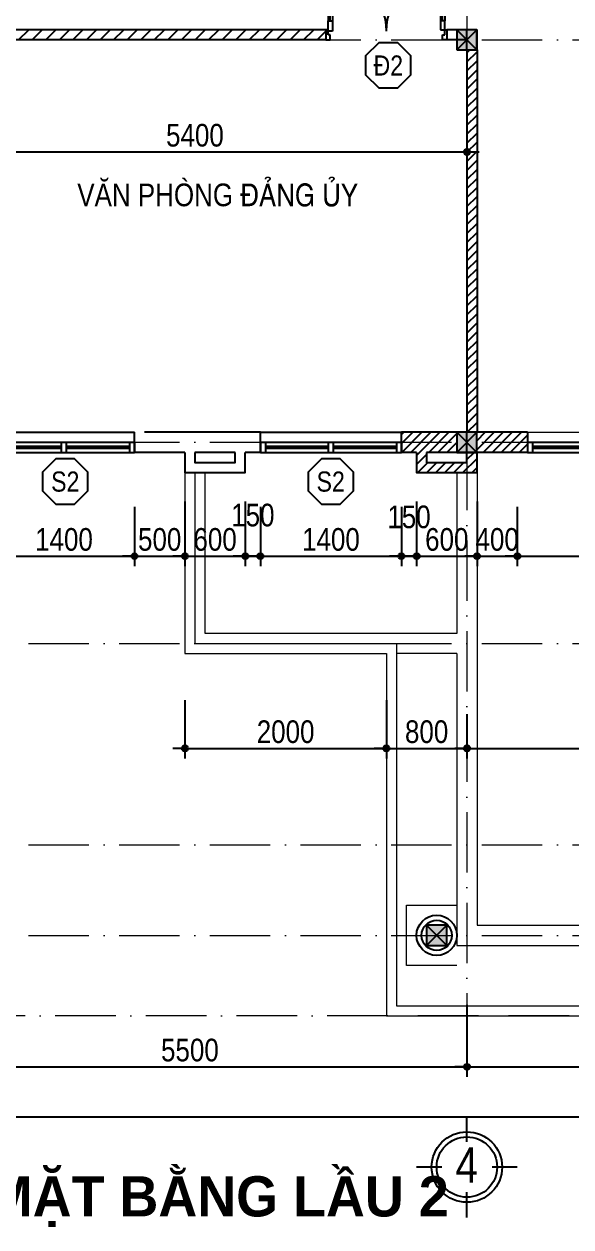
# Model space of a CAD drawing. Header units: millimetres. Extents: x 1201 to 176852, y 279 to 65351.
# Drawn here: x 85073 to 90501, y 18710 to 30665 of the extents above; entities that cross this region are included whole.
import ezdxf
from ezdxf.enums import TextEntityAlignment as Align

# ---------------------------------------------------------------- set-up
doc = ezdxf.new("R2010")
doc.units = ezdxf.units.MM
doc.linetypes.add('ACAD_ISO10W100', pattern=[18, 12, -3, 0, -3])
for name, color, linetype in [('009', 251, 'Continuous'), ('DIM', 1, 'Continuous'), ('DOOR', 20, 'Continuous'), ('MEDIUM', 2, 'Continuous'), ('TAGS', 60, 'Continuous'), ('TEXT', 7, 'Continuous'), ('TUONG', 131, 'Continuous'), ('WALL', 4, 'Continuous')]:
    doc.layers.add(name, color=color, linetype=linetype)
doc.layers.add('NET-THAY', color=2, linetype='Continuous', lineweight=13)
doc.layers.add('TRUC', color=24, linetype='Continuous', lineweight=0)
doc.styles.add('1', font='', dxfattribs={"height": 250})
doc.styles.add('HEL-CONDENSE', font='')
doc.styles.add('SWISS-CONDENSE', font='')
doc.styles.add('VNI-HELVE-CONDENSEN', font='')
doc.styles.get('1').set_extended_font_data('VNI-Helve-Condense')
doc.styles.get('HEL-CONDENSE').set_extended_font_data('VNI-Helve-Condense')
doc.styles.get('SWISS-CONDENSE').set_extended_font_data('VNI-Swiss-Condense')
doc.styles.get('VNI-HELVE-CONDENSEN').set_extended_font_data('VNI-Helve-Condense')
doc.dimstyles.new('D100', dxfattribs={"dimtxt": 225, "dimasz": 1.2, "dimexe": 100, "dimexo": 0, "dimgap": 50, "dimtad": 1, "dimdec": 0, "dimzin": 13, "dimdsep": 46, "dimtxsty": 'HEL-CONDENSE', "dimblk": 'D50', "dimcen": 0, "dimclrd": 1, "dimclre": 1, "dimclrt": 7, "dimadec": 0, "dimazin": 0, "dimtfac": 1, "dimtdec": 0, "dimtmove": 0, "dimatfit": 3, "dimldrblk": 'D50', "dimfxl": 1, "dimtolj": 1, "dimtzin": 13, "dimarcsym": 0})

# ---------------------------------------------------------------- blocks, each defined once
blk = doc.blocks.new('s11')
at = {"layer": 'DOOR'}
for p, q in [((0, 0), (0, -100)), ((1400, 0), (0, 0)), ((50, 0), (50, -100)), ((1350, 0), (1350, -100)), ((1400, 0), (1400, -100)), ((1400, -100), (0, -100))]:
    blk.add_line(p, q, dxfattribs=at)
at = {"layer": 'DOOR', "linetype": 'ByBlock', "lineweight": -2}
for p, q in [((675, -100), (675, 0)), ((725, -100), (725, 0))]:
    blk.add_line(p, q, dxfattribs=at)
at = {"layer": 'DOOR', "color": 251}
for p, q in [((50, -40), (675, -40)), ((50, -60), (675, -60)), ((725, -40), (1350, -40)), ((725, -60), (1350, -60))]:
    blk.add_line(p, q, dxfattribs=at)
blk = doc.blocks.new('D50')
at = {"layer": 'DIM'}
blk.add_hatch(color=256, dxfattribs=at).paths.add_polyline_path([(25, 0, 1), (-25, 0, 1)])
blk.add_line((25, 0), (100, 0), dxfattribs=at)
blk.add_circle((0, 0), 25, dxfattribs=at)
blk = doc.blocks.new('*D1182')
at = {"layer": 'DEFPOINTS', "color": 0, "transparency": 16777216}
for p in [(83969, 20917), (89469, 20917), (89469, 20302)]:
    blk.add_point(p, dxfattribs=at)
at = {"layer": 'DIM', "color": 1, "lineweight": -2, "transparency": 16777216}
for p, q in [((83969, 20917), (83969, 20202)), ((89469, 20917), (89469, 20202)), ((83970, 20302), (89468, 20302))]:
    blk.add_line(p, q, dxfattribs=at)
at = {"layer": 'DIM', "color": 1, "lineweight": -2, "transparency": 16777216, "xscale": 1.199999999999999, "yscale": 1.199999999999999, "zscale": 1.199999999999999, "rotation": 180}
blk.add_blockref('D50', (83969, 20302), dxfattribs=at)
at = {"layer": 'DIM', "color": 1, "lineweight": -2, "transparency": 16777216, "xscale": 1.199999999999999, "yscale": 1.199999999999999, "zscale": 1.199999999999999}
blk.add_blockref('D50', (89469, 20302), dxfattribs=at)
at = {"layer": 'DIM', "color": 7, "transparency": 16777216, "insert": (86719, 20467), "char_height": 225, "attachment_point": 5, "style": 'HEL-CONDENSE'}
blk.add_mtext('\\A1;5500', dxfattribs=at)
blk = doc.blocks.new('*D1183')
at = {"layer": 'DEFPOINTS', "color": 0, "transparency": 16777216}
for p in [(89469, 20917), (93469, 20917), (93469, 20302)]:
    blk.add_point(p, dxfattribs=at)
at = {"layer": 'DIM', "color": 1, "lineweight": -2, "transparency": 16777216}
for p, q in [((89469, 20917), (89469, 20202)), ((93469, 20917), (93469, 20202)), ((89470, 20302), (93468, 20302))]:
    blk.add_line(p, q, dxfattribs=at)
at = {"layer": 'DIM', "color": 1, "lineweight": -2, "transparency": 16777216, "xscale": 1.199999999999999, "yscale": 1.199999999999999, "zscale": 1.199999999999999, "rotation": 180}
blk.add_blockref('D50', (89469, 20302), dxfattribs=at)
at = {"layer": 'DIM', "color": 1, "lineweight": -2, "transparency": 16777216, "xscale": 1.199999999999999, "yscale": 1.199999999999999, "zscale": 1.199999999999999}
blk.add_blockref('D50', (93469, 20302), dxfattribs=at)
at = {"layer": 'DIM', "color": 7, "transparency": 16777216, "insert": (91469, 20467), "char_height": 225, "attachment_point": 5, "style": 'HEL-CONDENSE'}
blk.add_mtext('\\A1;4000', dxfattribs=at)
blk = doc.blocks.new('*D1187')
at = {"layer": 'DEFPOINTS', "color": 0, "transparency": 16777216}
for p in [(74969, 20917), (107969, 20917), (107969, 19806)]:
    blk.add_point(p, dxfattribs=at)
at = {"layer": 'DIM', "color": 1, "lineweight": -2, "transparency": 16777216}
for p, q in [((74969, 20917), (74969, 19706)), ((107969, 20917), (107969, 19706)), ((74970, 19806), (107968, 19806))]:
    blk.add_line(p, q, dxfattribs=at)
at = {"layer": 'DIM', "color": 1, "lineweight": -2, "transparency": 16777216, "xscale": 1.199999999999999, "yscale": 1.199999999999999, "zscale": 1.199999999999999, "rotation": 180}
blk.add_blockref('D50', (74969, 19806), dxfattribs=at)
at = {"layer": 'DIM', "color": 1, "lineweight": -2, "transparency": 16777216, "xscale": 1.199999999999999, "yscale": 1.199999999999999, "zscale": 1.199999999999999}
blk.add_blockref('D50', (107969, 19806), dxfattribs=at)
at = {"layer": 'DIM', "color": 7, "transparency": 16777216, "insert": (91469, 19971), "char_height": 225, "attachment_point": 5, "style": 'HEL-CONDENSE'}
blk.add_mtext('\\A1;33000', dxfattribs=at)
blk = doc.blocks.new('A$C206177D3')
at = {"layer": 'TAGS', "ltscale": 1000}
for p, q in [((-37, 240), (-37, 490)), ((-287, -10), (-537, -10)), ((463, -10), (213, -10)), ((-37, -510), (-37, -260))]:
    blk.add_line(p, q, dxfattribs=at)
blk.add_circle((-37, -10), 350, dxfattribs=at)
at = {"layer": 'TAGS', "color": 254, "ltscale": 1000}
blk.add_circle((-37, -10), 300, dxfattribs=at)
at = {"layer": 'TAGS', "ltscale": 1000, "style": 'VNI-HELVE-CONDENSEN'}
blk.add_attdef('A', text='', height=350, dxfattribs=at).set_placement((-38, -166), align=Align.CENTER)
blk = doc.blocks.new('A$C225A2996')
at = {"layer": 'WALL'}
blk.add_hatch(color=4, dxfattribs=at).paths.add_polyline_path([(531, 82), (731, 82), (731, 282), (531, 282)])
at = {"layer": 'WALL', "color": 4}
for p, q in [((531, 282), (731, 82)), ((531, 82), (731, 282))]:
    blk.add_line(p, q, dxfattribs=at)
blk.add_lwpolyline([(531, 82), (731, 82), (731, 282), (531, 282)], close=True, dxfattribs=at)
blk = doc.blocks.new('KH-CUADI')
at = {"layer": 'TAGS'}
blk.add_lwpolyline([(-124, 300), (-300, 124), (-300, -124), (-124, -300), (124, -300), (300, -124), (300, 124), (124, 300)], close=True, dxfattribs=at)
at = {"layer": 'TAGS', "style": 'VNI-HELVE-CONDENSEN'}
blk.add_attdef('D', text='', height=300, dxfattribs=at).set_placement((0, 0), align=Align.MIDDLE)
blk = doc.blocks.new('A$C48B57989')
at = {"layer": 'DOOR'}
for p, q in [((-446, 752), (-403, 752)), ((-446, 652), (-446, 752)), ((-403, 752), (-403, 702)), ((711, 752), (711, 702)), ((754, 752), (711, 752)), ((754, 652), (754, 752)), ((-425, 652), (-446, 652)), ((-403, 702), (-425, 702)), ((-425, 702), (-425, 652)), ((-382, 667), (-425, 667)), ((-425, 667), (-425, 564)), ((-382, 564), (-382, 667)), ((690, 564), (690, 652)), ((690, 652), (733, 652)), ((711, 702), (733, 702)), ((733, 702), (733, 652)), ((733, 652), (754, 652)), ((733, 652), (733, 564)), ((-425, 564), (-382, 564)), ((-425, 171), (-425, 564)), ((-403, 564), (-403, 191)), ((-382, 191), (-382, 564)), ((690, 191), (690, 564)), ((733, 564), (690, 564)), ((711, 564), (711, 191)), ((733, 171), (733, 564)), ((-449, 132), (-449, 277)), ((-444, 277), (-449, 277)), ((-444, 156), (-444, 277)), ((752, 156), (752, 277)), ((752, 277), (757, 277)), ((757, 132), (757, 277)), ((-425, 132), (-449, 132)), ((-425, 156), (-444, 156)), ((-425, 191), (-382, 191)), ((-425, 88), (-425, 191)), ((-425, 132), (-425, 156)), ((-382, 191), (-382, 88)), ((733, 191), (690, 191)), ((690, 191), (690, 88)), ((733, 88), (733, 191)), ((733, 132), (733, 156)), ((733, 156), (752, 156)), ((733, 132), (757, 132)), ((-425, 88), (-467, 88)), ((-425, 88), (-425, 45)), ((-382, 88), (-425, 88)), ((-382, 88), (-382, 45)), ((690, 88), (690, 45)), ((690, 88), (733, 88)), ((733, 88), (733, 45)), ((733, 88), (775, 88))]:
    blk.add_line(p, q, dxfattribs=at)
at = {"layer": 'DOOR', "color": 251}
for centre, major_axis, start_param, end_param in [((-425, 667), (409, 409), 3.926991, 5.497787), ((733, 667), (-409, 409), 0.785398, 2.356194)]:
    blk.add_ellipse(centre, major_axis=major_axis, ratio=1, start_param=start_param, end_param=end_param, dxfattribs=at)
blk = doc.blocks.new('*D1091')
at = {"layer": 'DEFPOINTS', "color": 0, "transparency": 16777216}
for p in [(84769, 25866), (86169, 25866), (86169, 25377)]:
    blk.add_point(p, dxfattribs=at)
at = {"layer": 'DIM', "color": 1, "lineweight": -2, "transparency": 16777216}
for p, q in [((84769, 25866), (84769, 25277)), ((86169, 25866), (86169, 25277)), ((84770, 25377), (86168, 25377))]:
    blk.add_line(p, q, dxfattribs=at)
at = {"layer": 'DIM', "color": 1, "lineweight": -2, "transparency": 16777216, "xscale": 1.199999999999999, "yscale": 1.199999999999999, "zscale": 1.199999999999999, "rotation": 180}
blk.add_blockref('D50', (84769, 25377), dxfattribs=at)
at = {"layer": 'DIM', "color": 1, "lineweight": -2, "transparency": 16777216, "xscale": 1.199999999999999, "yscale": 1.199999999999999, "zscale": 1.199999999999999}
blk.add_blockref('D50', (86169, 25377), dxfattribs=at)
at = {"layer": 'DIM', "color": 7, "transparency": 16777216, "insert": (85469, 25542), "char_height": 225, "attachment_point": 5, "style": 'HEL-CONDENSE'}
blk.add_mtext('\\A1;1400', dxfattribs=at)
blk = doc.blocks.new('*D1092')
at = {"layer": 'DEFPOINTS', "color": 0, "transparency": 16777216}
for p in [(86169, 25866), (86669, 25920), (86669, 25377)]:
    blk.add_point(p, dxfattribs=at)
at = {"layer": 'DIM', "color": 1, "lineweight": -2, "transparency": 16777216}
for p, q in [((86169, 25866), (86169, 25277)), ((86669, 25920), (86669, 25277)), ((86170, 25377), (86668, 25377))]:
    blk.add_line(p, q, dxfattribs=at)
at = {"layer": 'DIM', "color": 1, "lineweight": -2, "transparency": 16777216, "xscale": 1.199999999999999, "yscale": 1.199999999999999, "zscale": 1.199999999999999, "rotation": 180}
blk.add_blockref('D50', (86169, 25377), dxfattribs=at)
at = {"layer": 'DIM', "color": 1, "lineweight": -2, "transparency": 16777216, "xscale": 1.199999999999999, "yscale": 1.199999999999999, "zscale": 1.199999999999999}
blk.add_blockref('D50', (86669, 25377), dxfattribs=at)
at = {"layer": 'DIM', "color": 7, "transparency": 16777216, "insert": (86419, 25542), "char_height": 225, "attachment_point": 5, "style": 'HEL-CONDENSE'}
blk.add_mtext('\\A1;500', dxfattribs=at)
blk = doc.blocks.new('*D1093')
at = {"layer": 'DEFPOINTS', "color": 0, "transparency": 16777216}
for p in [(86669, 25920), (87269, 25920), (87269, 25377)]:
    blk.add_point(p, dxfattribs=at)
at = {"layer": 'DIM', "color": 1, "lineweight": -2, "transparency": 16777216}
for p, q in [((86669, 25920), (86669, 25277)), ((87269, 25920), (87269, 25277)), ((86670, 25377), (87268, 25377))]:
    blk.add_line(p, q, dxfattribs=at)
at = {"layer": 'DIM', "color": 1, "lineweight": -2, "transparency": 16777216, "xscale": 1.199999999999999, "yscale": 1.199999999999999, "zscale": 1.199999999999999, "rotation": 180}
blk.add_blockref('D50', (86669, 25377), dxfattribs=at)
at = {"layer": 'DIM', "color": 1, "lineweight": -2, "transparency": 16777216, "xscale": 1.199999999999999, "yscale": 1.199999999999999, "zscale": 1.199999999999999}
blk.add_blockref('D50', (87269, 25377), dxfattribs=at)
at = {"layer": 'DIM', "color": 7, "transparency": 16777216, "insert": (86969, 25542), "char_height": 225, "attachment_point": 5, "style": 'HEL-CONDENSE'}
blk.add_mtext('\\A1;600', dxfattribs=at)
blk = doc.blocks.new('*D1094')
at = {"layer": 'DEFPOINTS', "color": 0, "transparency": 16777216}
for p in [(87269, 25920), (87419, 25866), (87419, 25377)]:
    blk.add_point(p, dxfattribs=at)
at = {"layer": 'DIM', "color": 1, "lineweight": -2, "transparency": 16777216}
for p, q in [((87269, 25920), (87269, 25277)), ((87419, 25866), (87419, 25277)), ((87270, 25377), (87418, 25377))]:
    blk.add_line(p, q, dxfattribs=at)
at = {"layer": 'DIM', "color": 1, "lineweight": -2, "transparency": 16777216, "xscale": 1.199999999999999, "yscale": 1.199999999999999, "zscale": 1.199999999999999, "rotation": 180}
blk.add_blockref('D50', (87269, 25377), dxfattribs=at)
at = {"layer": 'DIM', "color": 1, "lineweight": -2, "transparency": 16777216, "xscale": 1.199999999999999, "yscale": 1.199999999999999, "zscale": 1.199999999999999}
blk.add_blockref('D50', (87419, 25377), dxfattribs=at)
at = {"layer": 'DIM', "color": 7, "transparency": 16777216, "insert": (87344, 25784), "char_height": 225, "attachment_point": 5, "style": 'HEL-CONDENSE'}
blk.add_mtext('\\A1;150', dxfattribs=at)
blk = doc.blocks.new('*D1095')
at = {"layer": 'DEFPOINTS', "color": 0, "transparency": 16777216}
for p in [(87419, 25866), (88819, 25866), (88819, 25377)]:
    blk.add_point(p, dxfattribs=at)
at = {"layer": 'DIM', "color": 1, "lineweight": -2, "transparency": 16777216}
for p, q in [((87419, 25866), (87419, 25277)), ((88819, 25866), (88819, 25277)), ((87420, 25377), (88818, 25377))]:
    blk.add_line(p, q, dxfattribs=at)
at = {"layer": 'DIM', "color": 1, "lineweight": -2, "transparency": 16777216, "xscale": 1.199999999999999, "yscale": 1.199999999999999, "zscale": 1.199999999999999, "rotation": 180}
blk.add_blockref('D50', (87419, 25377), dxfattribs=at)
at = {"layer": 'DIM', "color": 1, "lineweight": -2, "transparency": 16777216, "xscale": 1.199999999999999, "yscale": 1.199999999999999, "zscale": 1.199999999999999}
blk.add_blockref('D50', (88819, 25377), dxfattribs=at)
at = {"layer": 'DIM', "color": 7, "transparency": 16777216, "insert": (88119, 25542), "char_height": 225, "attachment_point": 5, "style": 'HEL-CONDENSE'}
blk.add_mtext('\\A1;1400', dxfattribs=at)
blk = doc.blocks.new('*D1096')
at = {"layer": 'DEFPOINTS', "color": 0, "transparency": 16777216}
for p in [(88819, 25866), (88969, 25920), (88969, 25377)]:
    blk.add_point(p, dxfattribs=at)
at = {"layer": 'DIM', "color": 1, "lineweight": -2, "transparency": 16777216}
for p, q in [((88819, 25866), (88819, 25277)), ((88969, 25920), (88969, 25277)), ((88820, 25377), (88968, 25377))]:
    blk.add_line(p, q, dxfattribs=at)
at = {"layer": 'DIM', "color": 1, "lineweight": -2, "transparency": 16777216, "xscale": 1.199999999999999, "yscale": 1.199999999999999, "zscale": 1.199999999999999, "rotation": 180}
blk.add_blockref('D50', (88819, 25377), dxfattribs=at)
at = {"layer": 'DIM', "color": 1, "lineweight": -2, "transparency": 16777216, "xscale": 1.199999999999999, "yscale": 1.199999999999999, "zscale": 1.199999999999999}
blk.add_blockref('D50', (88969, 25377), dxfattribs=at)
at = {"layer": 'DIM', "color": 7, "transparency": 16777216, "insert": (88894, 25766), "char_height": 225, "attachment_point": 5, "style": 'HEL-CONDENSE'}
blk.add_mtext('\\A1;150', dxfattribs=at)
blk = doc.blocks.new('*D1097')
at = {"layer": 'DEFPOINTS', "color": 0, "transparency": 16777216}
for p in [(88969, 25920), (89569, 25920), (89569, 25377)]:
    blk.add_point(p, dxfattribs=at)
at = {"layer": 'DIM', "color": 1, "lineweight": -2, "transparency": 16777216}
for p, q in [((88969, 25920), (88969, 25277)), ((89569, 25920), (89569, 25277)), ((88970, 25377), (89568, 25377))]:
    blk.add_line(p, q, dxfattribs=at)
at = {"layer": 'DIM', "color": 1, "lineweight": -2, "transparency": 16777216, "xscale": 1.199999999999999, "yscale": 1.199999999999999, "zscale": 1.199999999999999, "rotation": 180}
blk.add_blockref('D50', (88969, 25377), dxfattribs=at)
at = {"layer": 'DIM', "color": 1, "lineweight": -2, "transparency": 16777216, "xscale": 1.199999999999999, "yscale": 1.199999999999999, "zscale": 1.199999999999999}
blk.add_blockref('D50', (89569, 25377), dxfattribs=at)
at = {"layer": 'DIM', "color": 7, "transparency": 16777216, "insert": (89269, 25542), "char_height": 225, "attachment_point": 5, "style": 'HEL-CONDENSE'}
blk.add_mtext('\\A1;600', dxfattribs=at)
blk = doc.blocks.new('*D1098')
at = {"layer": 'DEFPOINTS', "color": 0, "transparency": 16777216}
for p in [(89569, 25920), (89969, 25866), (89969, 25377)]:
    blk.add_point(p, dxfattribs=at)
at = {"layer": 'DIM', "color": 1, "lineweight": -2, "transparency": 16777216}
for p, q in [((89569, 25920), (89569, 25277)), ((89969, 25866), (89969, 25277)), ((89570, 25377), (89968, 25377))]:
    blk.add_line(p, q, dxfattribs=at)
at = {"layer": 'DIM', "color": 1, "lineweight": -2, "transparency": 16777216, "xscale": 1.199999999999999, "yscale": 1.199999999999999, "zscale": 1.199999999999999, "rotation": 180}
blk.add_blockref('D50', (89569, 25377), dxfattribs=at)
at = {"layer": 'DIM', "color": 1, "lineweight": -2, "transparency": 16777216, "xscale": 1.199999999999999, "yscale": 1.199999999999999, "zscale": 1.199999999999999}
blk.add_blockref('D50', (89969, 25377), dxfattribs=at)
at = {"layer": 'DIM', "color": 7, "transparency": 16777216, "insert": (89769, 25542), "char_height": 225, "attachment_point": 5, "style": 'HEL-CONDENSE'}
blk.add_mtext('\\A1;400', dxfattribs=at)
blk = doc.blocks.new('*D1099')
at = {"layer": 'DEFPOINTS', "color": 0, "transparency": 16777216}
for p in [(89969, 25866), (92969, 25866), (92969, 25377)]:
    blk.add_point(p, dxfattribs=at)
at = {"layer": 'DIM', "color": 1, "lineweight": -2, "transparency": 16777216}
for p, q in [((89969, 25866), (89969, 25277)), ((92969, 25866), (92969, 25277)), ((89970, 25377), (92968, 25377))]:
    blk.add_line(p, q, dxfattribs=at)
at = {"layer": 'DIM', "color": 1, "lineweight": -2, "transparency": 16777216, "xscale": 1.199999999999999, "yscale": 1.199999999999999, "zscale": 1.199999999999999, "rotation": 180}
blk.add_blockref('D50', (89969, 25377), dxfattribs=at)
at = {"layer": 'DIM', "color": 1, "lineweight": -2, "transparency": 16777216, "xscale": 1.199999999999999, "yscale": 1.199999999999999, "zscale": 1.199999999999999}
blk.add_blockref('D50', (92969, 25377), dxfattribs=at)
at = {"layer": 'DIM', "color": 7, "transparency": 16777216, "insert": (91469, 25542), "char_height": 225, "attachment_point": 5, "style": 'HEL-CONDENSE'}
blk.add_mtext('\\A1;3000', dxfattribs=at)
blk = doc.blocks.new('*D1132')
at = {"layer": 'DEFPOINTS', "color": 0, "transparency": 16777216}
for p in [(86669, 23947), (88669, 23947), (88669, 23466)]:
    blk.add_point(p, dxfattribs=at)
at = {"layer": 'DIM', "color": 1, "lineweight": -2, "transparency": 16777216}
for p, q in [((86669, 23947), (86669, 23366)), ((88669, 23947), (88669, 23366)), ((86670, 23466), (88668, 23466))]:
    blk.add_line(p, q, dxfattribs=at)
at = {"layer": 'DIM', "color": 1, "lineweight": -2, "transparency": 16777216, "xscale": 1.199999999999999, "yscale": 1.199999999999999, "zscale": 1.199999999999999, "rotation": 180}
blk.add_blockref('D50', (86669, 23466), dxfattribs=at)
at = {"layer": 'DIM', "color": 1, "lineweight": -2, "transparency": 16777216, "xscale": 1.199999999999999, "yscale": 1.199999999999999, "zscale": 1.199999999999999}
blk.add_blockref('D50', (88669, 23466), dxfattribs=at)
at = {"layer": 'DIM', "color": 7, "transparency": 16777216, "insert": (87669, 23631), "char_height": 225, "attachment_point": 5, "style": 'HEL-CONDENSE'}
blk.add_mtext('\\A1;2000', dxfattribs=at)
blk = doc.blocks.new('*D1133')
at = {"layer": 'DEFPOINTS', "color": 0, "transparency": 16777216}
for p in [(88669, 23947), (89469, 23808), (89469, 23466)]:
    blk.add_point(p, dxfattribs=at)
at = {"layer": 'DIM', "color": 1, "lineweight": -2, "transparency": 16777216}
for p, q in [((88669, 23947), (88669, 23366)), ((89469, 23808), (89469, 23366)), ((88670, 23466), (89468, 23466))]:
    blk.add_line(p, q, dxfattribs=at)
at = {"layer": 'DIM', "color": 1, "lineweight": -2, "transparency": 16777216, "xscale": 1.199999999999999, "yscale": 1.199999999999999, "zscale": 1.199999999999999, "rotation": 180}
blk.add_blockref('D50', (88669, 23466), dxfattribs=at)
at = {"layer": 'DIM', "color": 1, "lineweight": -2, "transparency": 16777216, "xscale": 1.199999999999999, "yscale": 1.199999999999999, "zscale": 1.199999999999999}
blk.add_blockref('D50', (89469, 23466), dxfattribs=at)
at = {"layer": 'DIM', "color": 7, "transparency": 16777216, "insert": (89069, 23631), "char_height": 225, "attachment_point": 5, "style": 'HEL-CONDENSE'}
blk.add_mtext('\\A1;800', dxfattribs=at)
blk = doc.blocks.new('*D1134')
at = {"layer": 'DEFPOINTS', "color": 0, "transparency": 16777216}
for p in [(89469, 23808), (93469, 23856), (93469, 23466)]:
    blk.add_point(p, dxfattribs=at)
at = {"layer": 'DIM', "color": 1, "lineweight": -2, "transparency": 16777216}
for p, q in [((89469, 23808), (89469, 23366)), ((93469, 23856), (93469, 23366)), ((89470, 23466), (93468, 23466))]:
    blk.add_line(p, q, dxfattribs=at)
at = {"layer": 'DIM', "color": 1, "lineweight": -2, "transparency": 16777216, "xscale": 1.199999999999999, "yscale": 1.199999999999999, "zscale": 1.199999999999999, "rotation": 180}
blk.add_blockref('D50', (89469, 23466), dxfattribs=at)
at = {"layer": 'DIM', "color": 1, "lineweight": -2, "transparency": 16777216, "xscale": 1.199999999999999, "yscale": 1.199999999999999, "zscale": 1.199999999999999}
blk.add_blockref('D50', (93469, 23466), dxfattribs=at)
at = {"layer": 'DIM', "color": 7, "transparency": 16777216, "insert": (91469, 23631), "char_height": 225, "attachment_point": 5, "style": 'HEL-CONDENSE'}
blk.add_mtext('\\A1;4000', dxfattribs=at)
blk = doc.blocks.new('*D977')
at = {"layer": 'DEFPOINTS', "color": 0, "transparency": 16777216}
for p in [(84069, 29657), (89469, 29657), (89469, 29394)]:
    blk.add_point(p, dxfattribs=at)
at = {"layer": 'DIM', "color": 1, "lineweight": -2, "transparency": 16777216}
for p, q in [((84069, 29657), (84069, 29294)), ((89469, 29657), (89469, 29294)), ((84070, 29394), (89468, 29394))]:
    blk.add_line(p, q, dxfattribs=at)
at = {"layer": 'DIM', "color": 1, "lineweight": -2, "transparency": 16777216, "xscale": 1.199999999999999, "yscale": 1.199999999999999, "zscale": 1.199999999999999, "rotation": 180}
blk.add_blockref('D50', (84069, 29394), dxfattribs=at)
at = {"layer": 'DIM', "color": 1, "lineweight": -2, "transparency": 16777216, "xscale": 1.199999999999999, "yscale": 1.199999999999999, "zscale": 1.199999999999999}
blk.add_blockref('D50', (89469, 29394), dxfattribs=at)
at = {"layer": 'DIM', "color": 7, "transparency": 16777216, "insert": (86769, 29559), "char_height": 225, "attachment_point": 5, "style": 'HEL-CONDENSE'}
blk.add_mtext('\\A1;5400', dxfattribs=at)

msp = doc.modelspace()

# ---------------------------------------------------------------- hatches: boundary and pattern name
at = {"layer": '009'}
h = msp.add_hatch(dxfattribs=at)
h.set_pattern_fill('ANSI31', color=256, scale=30, style=0)
h.set_pattern_definition([(45, (-1228036.16, -308637.74), (-67.351921, 67.351921), [])])
h.paths.add_polyline_path([(79469.008, 30608.429), (75069.008, 30608.429), (75069.008, 30508.429), (79469.008, 30508.429)])
h.paths.add_polyline_path([(80969.008, 30408.429), (80869.008, 30408.429), (80869.008, 26608.429), (80969.008, 26608.429)])
h.paths.add_polyline_path([(82869.008, 30608.429), (81069.008, 30608.429), (81069.008, 30508.429), (82869.008, 30508.429)])
h.paths.add_polyline_path([(84069.008, 30408.429), (83969.008, 30408.429), (83969.008, 26608.429), (84069.008, 26608.429)])
h.paths.add_polyline_path([(88069.008, 30608.429), (84069.008, 30608.429), (84069.008, 30508.429), (84869.008, 30508.429), (88069.008, 30508.429)])
h.paths.add_polyline_path([(83869.008, 26608.429), (83169.008, 26608.429), (83169.008, 26408.429), (83669.008, 26408.429), (83669.008, 26208.429), (84269.008, 26208.429), (84269.008, 26408.429), (84769.008, 26408.429), (84769.008, 26608.429), (84069.008, 26608.429), (84069.008, 26508.429), (84069.008, 26408.429), (84169.008, 26408.429), (84169.008, 26308.429), (83769.008, 26308.429), (83769.008, 26408.429), (83869.008, 26408.429)])
h.paths.add_polyline_path([(81769.008, 26608.429), (81069.008, 26608.429), (81069.008, 26408.429), (81769.008, 26408.429)])
h.paths.add_polyline_path([(81069.008, 26408.429), (80869.008, 26408.429), (80869.008, 25708.429), (81069.008, 25708.429)])
h.paths.add_polyline_path([(80869.008, 22608.429), (80169.008, 22608.429), (80169.008, 22408.429), (80669.008, 22408.429), (80669.008, 22158.429), (81269.008, 22158.429), (81269.008, 22758.429), (81069.008, 22758.429), (81069.008, 23308.429), (80869.008, 23308.429), (80869.008, 22608.429), (81069.008, 22608.429), (81069.008, 22658.429), (81169.008, 22658.429), (81169.008, 22258.429), (80769.008, 22258.429), (80769.008, 22408.429), (80869.008, 22408.429)])
h.paths.add_polyline_path([(78769.008, 22608.429), (77269.008, 22608.429), (77269.008, 22408.429), (77719.008, 22408.429), (77719.008, 22208.429), (78319.008, 22208.429), (78319.008, 22408.429), (78769.008, 22408.429)])
h.paths.add_polyline_path([(78219.008, 22408.429), (78219.008, 22308.429), (77819.008, 22308.429), (77819.008, 22408.429)], flags=17)
h.paths.add_polyline_path([(75069.008, 23308.429), (74869.008, 23308.429), (74869.008, 22758.429), (74619.008, 22758.429), (74619.008, 22158.429), (74869.008, 22158.429), (75369.008, 22158.429), (75369.008, 22408.429), (75869.008, 22408.429), (75869.008, 22608.429), (75369.008, 22608.429), (75069.008, 22608.429), (75069.008, 22508.429), (75269.008, 22508.429), (75269.008, 22258.429), (74969.008, 22258.429), (74719.008, 22258.429), (74719.008, 22658.429), (74869.008, 22658.429), (74869.008, 22608.429), (75069.008, 22608.429)])
h.paths.add_polyline_path([(75069.008, 26408.429), (74869.008, 26408.429), (74869.008, 26308.429), (74719.008, 26308.429), (74719.008, 26708.429), (74869.008, 26708.429), (74869.008, 26608.429), (75069.008, 26608.429), (75069.008, 27308.429), (74869.008, 27308.429), (74869.008, 26808.429), (74619.008, 26808.429), (74619.008, 26208.429), (74869.008, 26208.429), (74869.008, 25708.429), (75069.008, 25708.429)])
h.paths.add_polyline_path([(75069.008, 30408.429), (74869.008, 30408.429), (74869.008, 30308.429), (74719.008, 30308.429), (74719.008, 30708.429), (74869.008, 30708.429), (74869.008, 30608.429), (75069.008, 30608.429), (75069.008, 30808.429), (74869.008, 30808.429), (74619.008, 30808.429), (74619.008, 30208.429), (74869.008, 30208.429), (74869.008, 29708.429), (75069.008, 29708.429)])
h.paths.add_polyline_path([(75069.008, 33508.429), (75169.008, 33508.429), (75169.008, 33608.429), (75069.008, 33608.429), (75069.008, 34208.429), (74869.008, 34208.429), (74869.008, 32808.429), (74619.008, 32808.429), (74619.008, 32208.429), (74869.008, 32208.429), (75069.008, 32208.429), (75069.008, 32408.429), (74869.008, 32408.429), (74869.008, 32308.429), (74719.008, 32308.429), (74719.008, 32708.429), (74869.008, 32708.429), (74869.008, 32608.429), (75069.008, 32608.429), (75069.008, 32808.429)])
h = msp.add_hatch(dxfattribs=at)
h.set_pattern_fill('ANSI31', color=256, scale=20, style=0)
h.set_pattern_definition([(45, (-1228036.16, -308637.74), (-44.9012806, 44.9012806), [])])
h.paths.add_polyline_path([(89569.008, 30408.429), (89469.008, 30408.429), (89469.008, 26608.429), (89569.008, 26608.429)])
h.paths.add_polyline_path([(90069.008, 26508.429), (90069.008, 26608.429), (89569.008, 26608.429), (89569.008, 26408.429), (90069.008, 26408.429)])
h.paths.add_polyline_path([(89369.008, 26608.429), (88819.008, 26608.429), (88819.008, 26408.429), (88969.008, 26408.429), (88969.008, 26208.429), (89569.008, 26208.429), (89569.008, 26408.429), (89469.008, 26408.429), (89469.008, 26308.429), (89069.008, 26308.429), (89069.008, 26408.429), (89369.008, 26408.429)])
h.paths.add_polyline_path([(93369.008, 26608.429), (92869.008, 26608.429), (92869.008, 26408.429), (93369.008, 26408.429)])
h.paths.add_polyline_path([(94119.008, 26608.429), (93569.008, 26608.429), (93569.008, 26408.429), (93869.008, 26408.429), (93869.008, 26308.429), (93469.008, 26308.429), (93469.008, 26408.429), (93369.008, 26408.429), (93369.008, 26208.429), (93969.008, 26208.429), (93969.008, 26408.429), (94119.008, 26408.429)])
h.paths.add_polyline_path([(93469.008, 30408.429), (93369.008, 30408.429), (93369.008, 26608.429), (93469.008, 26608.429)])
h.paths.add_polyline_path([(96269.008, 30508.429), (96369.008, 30508.429), (96369.008, 30608.429), (94569.008, 30608.429), (94569.008, 30508.429), (96169.008, 30508.429), (96169.008, 26608.429), (95519.008, 26608.429), (95519.008, 26408.429), (95669.008, 26408.429), (95669.008, 26208.429), (96269.008, 26208.429), (96269.008, 26408.429), (96769.008, 26408.429), (96769.008, 26608.429), (96269.008, 26608.429)])
h.paths.add_polyline_path([(96169.008, 26408.429), (96169.008, 26308.429), (95769.008, 26308.429), (95769.008, 26408.429)], flags=17)
h.paths.add_polyline_path([(89369.008, 32508.429), (88969.008, 32508.429), (88969.008, 32422.715), (88969.008, 32408.429), (89369.008, 32408.429)])

# ---------------------------------------------------------------- linework, layer by layer
at = {"layer": 'MEDIUM'}
for p, q in [((84769.008, 26608.429, 6450), (86169.008, 26608.429, 6450)), ((87419.008, 26608.429, 6450), (88819.008, 26608.429, 6450))]:
    msp.add_line(p, q, dxfattribs=at)
at = {"layer": 'NET-THAY'}
for p, q in [((90069.008, 26608.429, 6450), (92869.008, 26608.429, 6450)), ((86669.008, 26208.429, 6450), (86669.008, 24408.429, 6450)), ((86869.008, 24608.429, 6450), (86869.008, 26208.429, 6450)), ((89369.008, 26208.429, 6450), (89369.008, 24608.429, 6450)), ((89569.008, 26208.429, 6450), (89569.008, 21708.429, 6450)), ((89369.008, 24608.429, 6450), (86869.008, 24608.429, 6450)), ((86669.008, 24408.429, 6450), (88669.008, 24408.429, 6450)), ((88669.008, 24408.429, 6450), (88669.008, 20808.429, 6450)), ((89369.008, 24408.429, 6450), (88769.008, 24408.429, 6450)), ((89369.008, 24408.429, 6450), (89369.008, 21508.429, 6450)), ((88869.008, 21308.429, 6450), (88869.008, 21908.429, 6450)), ((88869.008, 21908.429, 6450), (89369.008, 21908.429, 6450)), ((89569.008, 21708.429, 6450), (93369.008, 21708.429, 6450)), ((89369.008, 21508.429, 6450), (93569.008, 21508.429, 6450)), ((89369.008, 21308.429, 6450), (88869.008, 21308.429, 6450)), ((88669.008, 20808.429, 6450), (94269.008, 20808.429, 6450))]:
    msp.add_line(p, q, dxfattribs=at)
at = {"layer": 'NET-THAY', "elevation": 6450}
msp.add_lwpolyline([(86769.008, 26208.429), (86769.008, 24508.429), (88769.008, 24508.429), (88769.008, 20908.429), (94169.008, 20908.429), (94169.008, 24508.429), (96169.008, 24508.429), (96169.008, 26208.429)], dxfattribs=at)
at = {"layer": 'TRUC', "linetype": 'ACAD_ISO10W100', "ltscale": 50, "elevation": 6450}
msp.add_lwpolyline([(72515.024, 37234.209), (110285.336, 37234.209), (110285.336, 20808.429), (72515.024, 20808.429)], close=True, dxfattribs=at)
for points in [[(89469.008, 37234.209), (89469.008, 20808.429)], [(72515.024, 30508.429), (110285.336, 30508.429)], [(72515.024, 26508.429), (110285.336, 26508.429)], [(72515.024, 24508.429), (110285.336, 24508.429)], [(72515.024, 22508.429), (110285.336, 22508.429)], [(72515.024, 21608.429), (110285.336, 21608.429)]]:
    msp.add_lwpolyline(points, dxfattribs=at)
at = {"layer": 'TUONG'}
for p, q in [((88090.437, 30608.429, 6450), (84069.008, 30608.429, 6450)), ((89469.008, 30608.429, 6450), (89269.008, 30608.429, 6450)), ((88069.008, 30508.429, 6450), (84269.008, 30508.429, 6450)), ((89469.008, 30508.429, 6450), (89269.008, 30508.429, 6450)), ((89469.008, 30408.429, 6450), (89469.008, 26608.429, 6450)), ((89569.008, 30408.429, 6450), (89569.008, 26608.429, 6450)), ((86169.008, 26408.429, 6450), (86169.008, 26608.429, 6450)), ((87419.008, 26408.429, 6450), (87419.008, 26608.429, 6450)), ((88819.008, 26408.429, 6450), (88819.008, 26608.429, 6450)), ((90069.008, 26608.429, 6450), (89569.008, 26608.429, 6450)), ((90069.008, 26608.429, 6450), (90069.008, 26408.429, 6450)), ((90069.008, 26408.429, 6450), (89369.008, 26408.429, 6450))]:
    msp.add_line(p, q, dxfattribs=at)
at = {"layer": 'TUONG', "elevation": 6450}
for points in [[(89469.008, 30408.429), (89469.008, 30608.429)], [(89569.008, 30408.429), (89569.008, 30608.429)], [(87419.008, 26608.429), (86269.008, 26608.429)], [(89469.008, 26608.429), (88819.008, 26608.429)], [(89469.008, 26383.429), (89469.008, 26608.429)], [(86669.008, 26408.429), (86169.008, 26408.429)], [(86669.008, 26408.429), (86669.008, 26208.429), (87269.008, 26208.429), (87269.008, 26408.429)], [(87169.008, 26408.429), (86769.008, 26408.429)], [(86769.008, 26408.429), (86769.008, 26308.429), (87169.008, 26308.429), (87169.008, 26408.429)], [(87419.008, 26408.429), (87269.008, 26408.429)], [(88969.008, 26408.429), (88819.008, 26408.429)], [(88969.008, 26408.429), (88969.008, 26208.429), (89569.008, 26208.429), (89569.008, 26408.429)], [(89469.008, 26408.429), (89069.008, 26408.429)], [(89069.008, 26408.429), (89069.008, 26308.429), (89469.008, 26308.429), (89469.008, 26408.429)]]:
    msp.add_lwpolyline(points, dxfattribs=at)
at = {"layer": 'TUONG'}
for radius in [200, 200, 150]:
    msp.add_circle((89169.038, 21608.429, 6450), radius, dxfattribs=at)

# ---------------------------------------------------------------- block references
at = {"layer": 'DOOR', "xscale": -1, "rotation": 180}
msp.add_blockref('A$C48B57989', (88515.001, 31260.903, 6450), dxfattribs=at)
at = {"layer": 'DOOR', "xscale": -1}
for p in [(86169.008, 26508.429, 6450), (88819.008, 26508.429, 6450), (91469.008, 26508.429, 6450)]:
    msp.add_blockref('s11', p, dxfattribs=at)
at = {"layer": 'TAGS', "linetype": 'Continuous'}
ref = msp.add_blockref('KH-CUADI', (88688.523, 30255.021, 6450), dxfattribs=dict(at, xscale=0.75, yscale=0.75, zscale=0.75, rotation=180))
ref.add_attrib('D', 'Ñ2', dxfattribs={"color": 7, "height": 200, "style": 'VNI-HELVE-CONDENSEN'}).set_placement((88688.523, 30255.021, 6450), align=Align.MIDDLE)
ref = msp.add_blockref('KH-CUADI', (85481.703, 26118.53, 6450), dxfattribs=dict(at, xscale=0.75, yscale=0.75, zscale=0.75, rotation=180))
ref.add_attrib('D', 'S2', dxfattribs={"color": 7, "height": 200, "style": 'VNI-HELVE-CONDENSEN'}).set_placement((85481.703, 26118.53, 6450), align=Align.MIDDLE)
ref = msp.add_blockref('KH-CUADI', (88116.793, 26118.53, 6450), dxfattribs=dict(at, xscale=0.75, yscale=0.75, zscale=0.75, rotation=180))
ref.add_attrib('D', 'S2', dxfattribs={"color": 7, "height": 200, "style": 'VNI-HELVE-CONDENSEN'}).set_placement((88116.793, 26118.53, 6450), align=Align.MIDDLE)
at = {"layer": 'TAGS', "ltscale": 1000}
ref = msp.add_blockref('A$C206177D3', (89505.63, 19315.611, 6450), dxfattribs=at)
ref.add_attrib('A', '4', dxfattribs={"color": 7, "ltscale": 1000, "height": 350, "style": 'VNI-HELVE-CONDENSEN'}).set_placement((89467.326, 19149.973, 6450), align=Align.CENTER)
at = {"layer": 'TUONG', "color": 4}
for p in [(88837.618, 30326.796, 6450), (88837.618, 26326.796, 6450), (88537.648, 21426.796, 6450)]:
    msp.add_blockref('A$C225A2996', p, dxfattribs=at)

# ---------------------------------------------------------------- texts
at = {"layer": 'TEXT', "insert": (86995.204, 29080.119, 6450), "char_height": 225, "attachment_point": 2, "style": '1'}
msp.add_mtext('VAÊN PHOØNG ÑAÛNG UÛY', dxfattribs=at)
at = {"layer": 'TEXT', "color": 7, "insert": (84712.357, 19214.206, 6450), "char_height": 400, "attachment_point": 1, "style": 'SWISS-CONDENSE'}
msp.add_mtext('{\\fVNI-Avo|b1|i0|c0|p2;MAËT BAÈNG LAÀU 2}', dxfattribs=at)

# ---------------------------------------------------------------- dimensions: what is measured, and where the dimension line sits
at = {"layer": 'DIM'}
for base, p1, p2, picture, middle in [((89469.008, 29394.485, 6450), (84069.008, 29656.51, 6450), (89469.008, 29656.51, 6450), '*D977', (86769.008, 29559.385, 6450)), ((88669.008, 23466.147, 6450), (86669.008, 23947.188, 6450), (88669.008, 23947.188, 6450), '*D1132', (87669.008, 23631.047, 6450))]:
    dim = msp.add_linear_dim(base=base, p1=p1, p2=p2, dimstyle='D100', dxfattribs=at)
    dim.commit()
    dim.dimension.update_dxf_attribs({"geometry": picture, "text_midpoint": middle})
for base, p1, p2, picture, middle in [((86169.008, 25376.7, 6450), (84769.008, 25865.939, 6450), (86169.008, 25865.939, 6450), '*D1091', (85469.008, 25541.6, 6450)), ((87269.008, 25376.7, 6450), (86669.008, 25919.944, 6450), (87269.008, 25919.944, 6450), '*D1093', (86969.008, 25541.6, 6450)), ((88819.008, 25376.7, 6450), (87419.008, 25865.939, 6450), (88819.008, 25865.939, 6450), '*D1095', (88119.008, 25541.6, 6450)), ((89569.008, 25376.7, 6450), (88969.008, 25919.944, 6450), (89569.008, 25919.944, 6450), '*D1097', (89269.008, 25541.6, 6450)), ((92969.008, 25376.7, 6450), (89969.008, 25865.939, 6450), (92969.008, 25865.939, 6450), '*D1099', (91469.008, 25541.6, 6450)), ((93469.008, 23466.147, 6450), (89469.008, 23808.429, 6450), (93469.008, 23855.523, 6450), '*D1134', (91469.008, 23631.047, 6450))]:
    dim = msp.add_linear_dim(base=base, p1=p1, p2=p2, dimstyle='D100', override={"dimtmove": 1}, dxfattribs=at)
    dim.commit()
    dim.dimension.update_dxf_attribs({"geometry": picture, "text_midpoint": middle})
for base, p1, p2, picture, middle in [((86669.008, 25376.7, 6450), (86169.008, 25865.939, 6450), (86669.008, 25919.944, 6450), '*D1092', (86419.008, 25376.7, 6450)), ((87419.008, 25376.7, 6450), (87269.008, 25919.944, 6450), (87419.008, 25865.939, 6450), '*D1094', (87344.008, 25619.143, 6450)), ((88969.008, 25376.7, 6450), (88819.008, 25865.939, 6450), (88969.008, 25919.944, 6450), '*D1096', (88894.008, 25601.068, 6450)), ((89969.008, 25376.7, 6450), (89569.008, 25919.944, 6450), (89969.008, 25865.939, 6450), '*D1098', (89769.008, 25376.7, 6450)), ((89469.008, 23466.147, 6450), (88669.008, 23947.188, 6450), (89469.008, 23808.429, 6450), '*D1133', (89069.008, 23466.147, 6450))]:
    dim = msp.add_linear_dim(base=base, p1=p1, p2=p2, dimstyle='D100', override={"dimtmove": 1}, dxfattribs=at)
    dim.commit()
    dim.dimension.update_dxf_attribs({"geometry": picture, "text_midpoint": middle, "dimtype": 160})
dim = msp.add_aligned_dim(p1=(74969.008, 20917.068, 6450), p2=(107969.008, 20917.068, 6450), distance=-1111.311, dimstyle='D100', dxfattribs=at)
dim.commit()
dim.dimension.update_dxf_attribs({"geometry": '*D1187', "text_midpoint": (91469.008, 19970.658, 6450)})
for base, p1, p2, picture, middle in [((89469.008, 20301.932, 6450), (83969.008, 20917.068, 6450), (89469.008, 20917.068, 6450), '*D1182', (86719.008, 20466.832, 6450)), ((93469.008, 20301.932, 6450), (89469.008, 20917.068, 6450), (93469.008, 20917.068, 6450), '*D1183', (91469.008, 20466.832, 6450))]:
    dim = msp.add_linear_dim(base=base, p1=p1, p2=p2, angle=180, dimstyle='D100', override={"dimtmove": 1}, dxfattribs=at)
    dim.commit()
    dim.dimension.update_dxf_attribs({"geometry": picture, "text_midpoint": middle})

doc.saveas('drawing.dxf')
